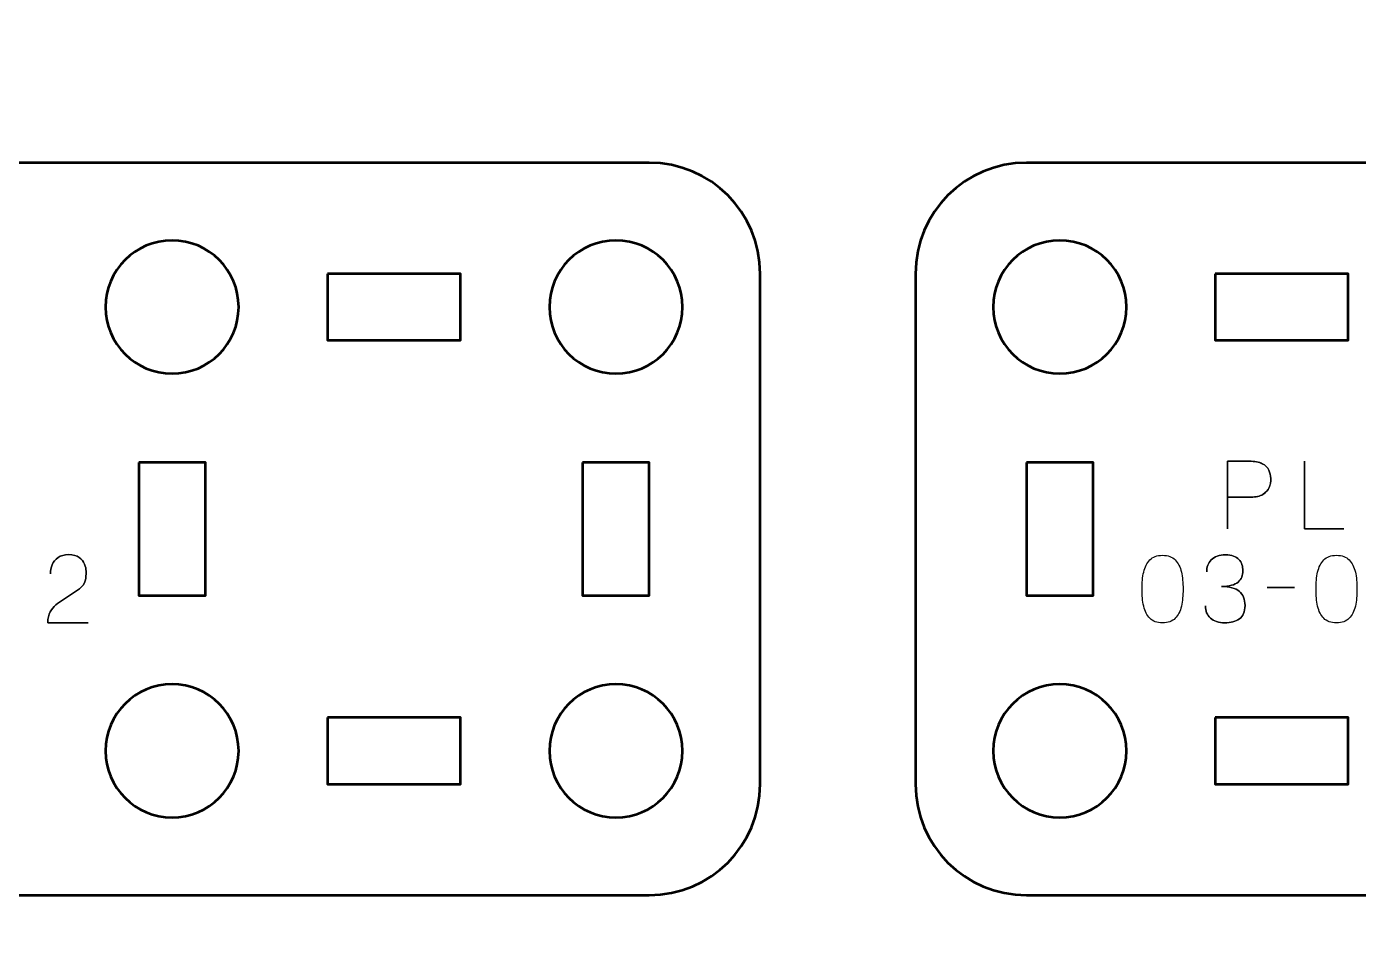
# Model space of a CAD drawing. Header units: centimetres. Extents: x -21 to 0, y -29.7 to 0.
# Drawn here: x -16.16 to -10.15, y -8.67 to -4.59 of the extents above; entities that cross this region are included whole.
import ezdxf

# ---------------------------------------------------------------- set-up
doc = ezdxf.new("R2010")
doc.units = ezdxf.units.CM
doc.header["$MEASUREMENT"] = 0
doc.layers.add('Layer 1', color=7, linetype='Continuous')

msp = doc.modelspace()

# ---------------------------------------------------------------- linework, layer by layer
at = {"layer": 'Layer 1', "color": 22, "lineweight": 53}
msp.add_open_spline([(-21.00003, -29.19996), (-21.00003, -29.19996), (-21.00003, -0.49992), (-21.00003, -0.49992), (-21.00003, -0.49992), (-21.00003, -0.22295), (-20.77694, 0.00004), (-20.49994, 0.00004), (-20.49994, 0.00004), (-20.49994, 0.00004), (-0.50008, 0.00004), (-0.50008, 0.00004), (-0.50008, 0.00004), (-0.22294, 0.00004), (0.00002, -0.22295), (0.00002, -0.49992), (0.00002, -0.49992), (0.00002, -0.49992), (0.00002, -29.19996), (0.00002, -29.19996), (0.00002, -29.19996), (0.00002, -29.47696), (-0.22294, -29.70005), (-0.50008, -29.70005), (-0.50008, -29.70005), (-0.50008, -29.70005), (-20.49994, -29.70005), (-20.49994, -29.70005), (-20.49994, -29.70005), (-20.77694, -29.70005), (-21.00003, -29.47696), (-21.00003, -29.19996)], degree=3, knots=[0, 0, 0, 0, 0.125, 0.125, 0.125, 0.125, 0.25, 0.25, 0.25, 0.25, 0.375, 0.375, 0.375, 0.375, 0.5, 0.5, 0.5, 0.5, 0.625, 0.625, 0.625, 0.625, 0.75, 0.75, 0.75, 0.75, 0.875, 0.875, 0.875, 0.875, 1, 1, 1, 1], dxfattribs=at)
at = {"layer": 'Layer 1', "color": 114, "lineweight": 53}
for points in [[(-17.64993, -5.20001), (-17.64993, -5.20001), (-13.35007, -5.20001), (-13.35007, -5.20001), (-13.35007, -5.20001), (-13.07294, -5.20001), (-12.84998, -5.42311), (-12.84998, -5.70011), (-12.84998, -5.70011), (-12.84998, -5.70011), (-12.84998, -8.00003), (-12.84998, -8.00003), (-12.84998, -8.00003), (-12.84998, -8.27704), (-13.07294, -8.49999), (-13.35007, -8.49999), (-13.35007, -8.49999), (-13.35007, -8.49999), (-17.64993, -8.49999), (-17.64993, -8.49999), (-17.64993, -8.49999), (-17.92693, -8.49999), (-18.15002, -8.27704), (-18.15002, -8.00003), (-18.15002, -8.00003), (-18.15002, -8.00003), (-18.15002, -5.70011), (-18.15002, -5.70011), (-18.15002, -5.70011), (-18.15002, -5.42311), (-17.92693, -5.20001), (-17.64993, -5.20001)], [(-11.64993, -5.20001), (-11.64993, -5.20001), (-7.35007, -5.20001), (-7.35007, -5.20001), (-7.35007, -5.20001), (-7.07294, -5.20001), (-6.84998, -5.42311), (-6.84998, -5.70011), (-6.84998, -5.70011), (-6.84998, -5.70011), (-6.84998, -8.00003), (-6.84998, -8.00003), (-6.84998, -8.00003), (-6.84998, -8.27704), (-7.07294, -8.49999), (-7.35007, -8.49999), (-7.35007, -8.49999), (-7.35007, -8.49999), (-11.64993, -8.49999), (-11.64993, -8.49999), (-11.64993, -8.49999), (-11.92693, -8.49999), (-12.15002, -8.27704), (-12.15002, -8.00003), (-12.15002, -8.00003), (-12.15002, -8.00003), (-12.15002, -5.70011), (-12.15002, -5.70011), (-12.15002, -5.70011), (-12.15002, -5.42311), (-11.92693, -5.20001), (-11.64993, -5.20001)]]:
    msp.add_open_spline(points, degree=3, knots=[0, 0, 0, 0, 0.125, 0.125, 0.125, 0.125, 0.25, 0.25, 0.25, 0.25, 0.375, 0.375, 0.375, 0.375, 0.5, 0.5, 0.5, 0.5, 0.625, 0.625, 0.625, 0.625, 0.75, 0.75, 0.75, 0.75, 0.875, 0.875, 0.875, 0.875, 1, 1, 1, 1], dxfattribs=at)
at = {"layer": 'Layer 1', "lineweight": 53}
for points in [[(-15.19993, -5.85004), (-15.19993, -6.01581), (-15.3343, -6.15004), (-15.49993, -6.15004), (-15.49993, -6.15004), (-15.6657, -6.15004), (-15.79993, -6.01581), (-15.79993, -5.85004), (-15.79993, -5.85004), (-15.79993, -5.68438), (-15.6657, -5.55004), (-15.49993, -5.55004), (-15.49993, -5.55004), (-15.3343, -5.55004), (-15.19993, -5.68438), (-15.19993, -5.85004)], [(-13.20001, -5.85004), (-13.20001, -6.01581), (-13.33433, -6.15004), (-13.5, -6.15004), (-13.5, -6.15004), (-13.66563, -6.15004), (-13.8, -6.01581), (-13.8, -5.85004), (-13.8, -5.85004), (-13.8, -5.68438), (-13.66563, -5.55004), (-13.5, -5.55004), (-13.5, -5.55004), (-13.33433, -5.55004), (-13.20001, -5.68438), (-13.20001, -5.85004)], [(-11.19999, -5.85004), (-11.19999, -6.01581), (-11.33422, -6.15004), (-11.5, -6.15004), (-11.5, -6.15004), (-11.66566, -6.15004), (-11.8, -6.01581), (-11.8, -5.85004), (-11.8, -5.85004), (-11.8, -5.68438), (-11.66566, -5.55004), (-11.5, -5.55004), (-11.5, -5.55004), (-11.33422, -5.55004), (-11.19999, -5.68438), (-11.19999, -5.85004)], [(-14.80002, -5.70011), (-14.80002, -5.70011), (-14.20002, -5.70011), (-14.20002, -5.70011), (-14.20002, -5.70011), (-14.20002, -5.70011), (-14.20002, -6.00011), (-14.20002, -6.00011), (-14.20002, -6.00011), (-14.20002, -6.00011), (-14.80002, -6.00011), (-14.80002, -6.00011), (-14.80002, -6.00011), (-14.80002, -6.00011), (-14.80002, -5.70011), (-14.80002, -5.70011)], [(-10.79998, -5.70011), (-10.79998, -5.70011), (-10.19998, -5.70011), (-10.19998, -5.70011), (-10.19998, -5.70011), (-10.19998, -5.70011), (-10.19998, -6.00011), (-10.19998, -6.00011), (-10.19998, -6.00011), (-10.19998, -6.00011), (-10.79998, -6.00011), (-10.79998, -6.00011), (-10.79998, -6.00011), (-10.79998, -6.00011), (-10.79998, -5.70011), (-10.79998, -5.70011)], [(-15.65, -6.55006), (-15.65, -6.55006), (-15.35, -6.55006), (-15.35, -6.55006), (-15.35, -6.55006), (-15.35, -6.55006), (-15.35, -7.15005), (-15.35, -7.15005), (-15.35, -7.15005), (-15.35, -7.15005), (-15.65, -7.15005), (-15.65, -7.15005), (-15.65, -7.15005), (-15.65, -7.15005), (-15.65, -6.55006), (-15.65, -6.55006)], [(-13.65007, -6.55006), (-13.65007, -6.55006), (-13.35007, -6.55006), (-13.35007, -6.55006), (-13.35007, -6.55006), (-13.35007, -6.55006), (-13.35007, -7.15005), (-13.35007, -7.15005), (-13.35007, -7.15005), (-13.35007, -7.15005), (-13.65007, -7.15005), (-13.65007, -7.15005), (-13.65007, -7.15005), (-13.65007, -7.15005), (-13.65007, -6.55006), (-13.65007, -6.55006)], [(-11.64993, -6.55006), (-11.64993, -6.55006), (-11.34992, -6.55006), (-11.34992, -6.55006), (-11.34992, -6.55006), (-11.34992, -6.55006), (-11.34992, -7.15005), (-11.34992, -7.15005), (-11.34992, -7.15005), (-11.34992, -7.15005), (-11.64993, -7.15005), (-11.64993, -7.15005), (-11.64993, -7.15005), (-11.64993, -7.15005), (-11.64993, -6.55006), (-11.64993, -6.55006)], [(-15.19993, -7.8501), (-15.19993, -8.01573), (-15.3343, -8.15011), (-15.49993, -8.15011), (-15.49993, -8.15011), (-15.6657, -8.15011), (-15.79993, -8.01573), (-15.79993, -7.8501), (-15.79993, -7.8501), (-15.79993, -7.68433), (-15.6657, -7.5501), (-15.49993, -7.5501), (-15.49993, -7.5501), (-15.3343, -7.5501), (-15.19993, -7.68433), (-15.19993, -7.8501)], [(-13.20001, -7.8501), (-13.20001, -8.01573), (-13.33433, -8.15011), (-13.5, -8.15011), (-13.5, -8.15011), (-13.66563, -8.15011), (-13.8, -8.01573), (-13.8, -7.8501), (-13.8, -7.8501), (-13.8, -7.68433), (-13.66563, -7.5501), (-13.5, -7.5501), (-13.5, -7.5501), (-13.33433, -7.5501), (-13.20001, -7.68433), (-13.20001, -7.8501)], [(-11.19999, -7.8501), (-11.19999, -8.01573), (-11.33422, -8.15011), (-11.5, -8.15011), (-11.5, -8.15011), (-11.66566, -8.15011), (-11.8, -8.01573), (-11.8, -7.8501), (-11.8, -7.8501), (-11.8, -7.68433), (-11.66566, -7.5501), (-11.5, -7.5501), (-11.5, -7.5501), (-11.33422, -7.5501), (-11.19999, -7.68433), (-11.19999, -7.8501)], [(-14.80002, -7.70003), (-14.80002, -7.70003), (-14.20002, -7.70003), (-14.20002, -7.70003), (-14.20002, -7.70003), (-14.20002, -7.70003), (-14.20002, -8.00003), (-14.20002, -8.00003), (-14.20002, -8.00003), (-14.20002, -8.00003), (-14.80002, -8.00003), (-14.80002, -8.00003), (-14.80002, -8.00003), (-14.80002, -8.00003), (-14.80002, -7.70003), (-14.80002, -7.70003)], [(-10.79998, -7.70003), (-10.79998, -7.70003), (-10.19998, -7.70003), (-10.19998, -7.70003), (-10.19998, -7.70003), (-10.19998, -7.70003), (-10.19998, -8.00003), (-10.19998, -8.00003), (-10.19998, -8.00003), (-10.19998, -8.00003), (-10.79998, -8.00003), (-10.79998, -8.00003), (-10.79998, -8.00003), (-10.79998, -8.00003), (-10.79998, -7.70003), (-10.79998, -7.70003)]]:
    msp.add_open_spline(points, degree=3, knots=[0, 0, 0, 0, 0.25, 0.25, 0.25, 0.25, 0.5, 0.5, 0.5, 0.5, 0.75, 0.75, 0.75, 0.75, 1, 1, 1, 1], dxfattribs=at)
at = {"layer": 'Layer 1', "color": 40, "lineweight": 30}
for points, knots in [([(-10.74456, -6.85005), (-10.74456, -6.85005), (-10.74456, -6.54484), (-10.74456, -6.54484), (-10.74456, -6.54484), (-10.74456, -6.54484), (-10.64726, -6.54484), (-10.64726, -6.54484), (-10.64726, -6.54484), (-10.62165, -6.54512), (-10.60165, -6.54882), (-10.58746, -6.55598), (-10.58746, -6.55598), (-10.57357, -6.56329), (-10.56376, -6.57281), (-10.55811, -6.58466), (-10.55811, -6.58466), (-10.55261, -6.59652), (-10.54958, -6.60932), (-10.54901, -6.62312), (-10.54901, -6.62312), (-10.54834, -6.63716), (-10.55067, -6.65053), (-10.55617, -6.66319), (-10.55617, -6.66319), (-10.56171, -6.67589), (-10.5712, -6.68637), (-10.58443, -6.69448), (-10.58443, -6.69448), (-10.59794, -6.70263), (-10.61615, -6.70676), (-10.63929, -6.70704), (-10.63929, -6.70704), (-10.63929, -6.70704), (-10.74456, -6.70704), (-10.74456, -6.70704), (-10.74456, -6.70704), (-10.74456, -6.70704), (-10.63929, -6.70704), (-10.63929, -6.70704), (-10.63929, -6.70704), (-10.61653, -6.70676), (-10.59851, -6.70263), (-10.585, -6.69448), (-10.585, -6.69448), (-10.57162, -6.68637), (-10.5621, -6.67589), (-10.55646, -6.66319), (-10.55646, -6.66319), (-10.55095, -6.65053), (-10.54848, -6.63716), (-10.54901, -6.62312), (-10.54901, -6.62312), (-10.54958, -6.60932), (-10.55261, -6.59652), (-10.55825, -6.58466), (-10.55825, -6.58466), (-10.56404, -6.57281), (-10.57395, -6.56329), (-10.58789, -6.55598), (-10.58789, -6.55598), (-10.60207, -6.54882), (-10.62193, -6.54512), (-10.64726, -6.54484), (-10.64726, -6.54484), (-10.64726, -6.54484), (-10.74456, -6.54484), (-10.74456, -6.54484), (-10.74456, -6.54484), (-10.74456, -6.54484), (-10.74456, -6.85005), (-10.74456, -6.85005)], [0, 0, 0, 0, 0.0555556, 0.0555556, 0.0555556, 0.0555556, 0.1111111, 0.1111111, 0.1111111, 0.1111111, 0.1666667, 0.1666667, 0.1666667, 0.1666667, 0.2222222, 0.2222222, 0.2222222, 0.2222222, 0.2777778, 0.2777778, 0.2777778, 0.2777778, 0.3333333, 0.3333333, 0.3333333, 0.3333333, 0.3888889, 0.3888889, 0.3888889, 0.3888889, 0.4444444, 0.4444444, 0.4444444, 0.4444444, 0.5, 0.5, 0.5, 0.5, 0.5555556, 0.5555556, 0.5555556, 0.5555556, 0.6111111, 0.6111111, 0.6111111, 0.6111111, 0.6666667, 0.6666667, 0.6666667, 0.6666667, 0.7222222, 0.7222222, 0.7222222, 0.7222222, 0.7777778, 0.7777778, 0.7777778, 0.7777778, 0.8333333, 0.8333333, 0.8333333, 0.8333333, 0.8888889, 0.8888889, 0.8888889, 0.8888889, 0.9444444, 0.9444444, 0.9444444, 0.9444444, 1, 1, 1, 1]), ([(-10.21995, -6.85005), (-10.21995, -6.85005), (-10.39814, -6.85005), (-10.39814, -6.85005), (-10.39814, -6.85005), (-10.39814, -6.85005), (-10.39814, -6.54484), (-10.39814, -6.54484), (-10.39814, -6.54484), (-10.39814, -6.54484), (-10.39814, -6.85005), (-10.39814, -6.85005), (-10.39814, -6.85005), (-10.39814, -6.85005), (-10.21995, -6.85005), (-10.21995, -6.85005)], [0, 0, 0, 0, 0.25, 0.25, 0.25, 0.25, 0.5, 0.5, 0.5, 0.5, 0.75, 0.75, 0.75, 0.75, 1, 1, 1, 1]), ([(-15.8786, -7.27338), (-15.8786, -7.27338), (-16.06025, -7.27338), (-16.06025, -7.27338), (-16.06025, -7.27338), (-16.05968, -7.25313), (-16.05598, -7.23673), (-16.04921, -7.22392), (-16.04921, -7.22392), (-16.04261, -7.21126), (-16.03407, -7.20064), (-16.02359, -7.1921), (-16.02359, -7.1921), (-16.01326, -7.18381), (-16.00193, -7.1757), (-15.98955, -7.16797), (-15.98955, -7.16797), (-15.98955, -7.16797), (-15.9172, -7.11975), (-15.9172, -7.11975), (-15.9172, -7.11975), (-15.90287, -7.10927), (-15.8942, -7.09699), (-15.89116, -7.08324), (-15.89116, -7.08324), (-15.88827, -7.06944), (-15.88703, -7.0554), (-15.88756, -7.0409), (-15.88756, -7.0409), (-15.88742, -7.03113), (-15.88979, -7.02037), (-15.89448, -7.00866), (-15.89448, -7.00866), (-15.89928, -6.99723), (-15.90728, -6.98732), (-15.91857, -6.97878), (-15.91857, -6.97878), (-15.93, -6.97049), (-15.9456, -6.96608), (-15.96542, -6.96569), (-15.96542, -6.96569), (-15.98557, -6.96608), (-16.00183, -6.97049), (-16.01393, -6.97892), (-16.01393, -6.97892), (-16.02621, -6.98746), (-16.03502, -6.99832), (-16.04039, -7.01145), (-16.04039, -7.01145), (-16.04593, -7.02478), (-16.04854, -7.03857), (-16.04839, -7.05276), (-16.04839, -7.05276), (-16.04854, -7.03857), (-16.04593, -7.02478), (-16.04039, -7.01145), (-16.04039, -7.01145), (-16.03502, -6.99832), (-16.02621, -6.98746), (-16.01393, -6.97892), (-16.01393, -6.97892), (-16.00183, -6.97049), (-15.98557, -6.96608), (-15.96542, -6.96569), (-15.96542, -6.96569), (-15.9456, -6.96608), (-15.93, -6.97049), (-15.91857, -6.97878), (-15.91857, -6.97878), (-15.90728, -6.98732), (-15.89928, -6.99723), (-15.89448, -7.00866), (-15.89448, -7.00866), (-15.88979, -7.02037), (-15.88742, -7.03113), (-15.88756, -7.0409), (-15.88756, -7.0409), (-15.88703, -7.0554), (-15.88827, -7.06944), (-15.89116, -7.08324), (-15.89116, -7.08324), (-15.8942, -7.09699), (-15.90287, -7.10927), (-15.9172, -7.11975), (-15.9172, -7.11975), (-15.9172, -7.11975), (-15.98955, -7.16797), (-15.98955, -7.16797), (-15.98955, -7.16797), (-16.00193, -7.1757), (-16.01326, -7.18381), (-16.02359, -7.1921), (-16.02359, -7.1921), (-16.03407, -7.20064), (-16.04261, -7.21126), (-16.04921, -7.22392), (-16.04921, -7.22392), (-16.05598, -7.23673), (-16.05968, -7.25313), (-16.06025, -7.27338), (-16.06025, -7.27338), (-16.06025, -7.27338), (-15.8786, -7.27338), (-15.8786, -7.27338)], [0, 0, 0, 0, 0.0384615, 0.0384615, 0.0384615, 0.0384615, 0.0769231, 0.0769231, 0.0769231, 0.0769231, 0.1153846, 0.1153846, 0.1153846, 0.1153846, 0.1538462, 0.1538462, 0.1538462, 0.1538462, 0.1923077, 0.1923077, 0.1923077, 0.1923077, 0.2307692, 0.2307692, 0.2307692, 0.2307692, 0.2692308, 0.2692308, 0.2692308, 0.2692308, 0.3076923, 0.3076923, 0.3076923, 0.3076923, 0.3461538, 0.3461538, 0.3461538, 0.3461538, 0.3846154, 0.3846154, 0.3846154, 0.3846154, 0.4230769, 0.4230769, 0.4230769, 0.4230769, 0.4615385, 0.4615385, 0.4615385, 0.4615385, 0.5, 0.5, 0.5, 0.5, 0.5384615, 0.5384615, 0.5384615, 0.5384615, 0.5769231, 0.5769231, 0.5769231, 0.5769231, 0.6153846, 0.6153846, 0.6153846, 0.6153846, 0.6538462, 0.6538462, 0.6538462, 0.6538462, 0.6923077, 0.6923077, 0.6923077, 0.6923077, 0.7307692, 0.7307692, 0.7307692, 0.7307692, 0.7692308, 0.7692308, 0.7692308, 0.7692308, 0.8076923, 0.8076923, 0.8076923, 0.8076923, 0.8461538, 0.8461538, 0.8461538, 0.8461538, 0.8846154, 0.8846154, 0.8846154, 0.8846154, 0.9230769, 0.9230769, 0.9230769, 0.9230769, 0.9615385, 0.9615385, 0.9615385, 0.9615385, 1, 1, 1, 1]), ([(-11.03712, -7.27338), (-11.0126, -7.27314), (-10.99358, -7.26622), (-10.98007, -7.25271), (-10.98007, -7.25271), (-10.9667, -7.23923), (-10.95735, -7.22103), (-10.9521, -7.19803), (-10.9521, -7.19803), (-10.94702, -7.17513), (-10.94451, -7.14952), (-10.94479, -7.12098), (-10.94479, -7.12098), (-10.94451, -7.09287), (-10.94702, -7.06725), (-10.9521, -7.04422), (-10.9521, -7.04422), (-10.95735, -7.0215), (-10.9667, -7.0033), (-10.98007, -6.9895), (-10.98007, -6.9895), (-10.99358, -6.97603), (-11.0126, -6.96897), (-11.03712, -6.96858), (-11.03712, -6.96858), (-11.06177, -6.96897), (-11.08082, -6.97603), (-11.09416, -6.9895), (-11.09416, -6.9895), (-11.10767, -7.0033), (-11.11691, -7.0215), (-11.12199, -7.04422), (-11.12199, -7.04422), (-11.12725, -7.06725), (-11.12972, -7.09287), (-11.12933, -7.12098), (-11.12933, -7.12098), (-11.12972, -7.14952), (-11.12725, -7.17513), (-11.12199, -7.19803), (-11.12199, -7.19803), (-11.11691, -7.22103), (-11.10767, -7.23923), (-11.09416, -7.25271), (-11.09416, -7.25271), (-11.08082, -7.26622), (-11.06177, -7.27314), (-11.03712, -7.27338)], [0, 0, 0, 0, 0.0833333, 0.0833333, 0.0833333, 0.0833333, 0.1666667, 0.1666667, 0.1666667, 0.1666667, 0.25, 0.25, 0.25, 0.25, 0.3333333, 0.3333333, 0.3333333, 0.3333333, 0.4166667, 0.4166667, 0.4166667, 0.4166667, 0.5, 0.5, 0.5, 0.5, 0.5833333, 0.5833333, 0.5833333, 0.5833333, 0.6666667, 0.6666667, 0.6666667, 0.6666667, 0.75, 0.75, 0.75, 0.75, 0.8333333, 0.8333333, 0.8333333, 0.8333333, 0.9166667, 0.9166667, 0.9166667, 0.9166667, 1, 1, 1, 1]), ([(-11.03712, -7.27338), (-11.0126, -7.27314), (-10.99358, -7.26622), (-10.98007, -7.25271), (-10.98007, -7.25271), (-10.9667, -7.23923), (-10.95735, -7.22103), (-10.9521, -7.19803), (-10.9521, -7.19803), (-10.94702, -7.17513), (-10.94451, -7.14952), (-10.94479, -7.12098), (-10.94479, -7.12098), (-10.94451, -7.09287), (-10.94702, -7.06725), (-10.9521, -7.04422), (-10.9521, -7.04422), (-10.95735, -7.0215), (-10.9667, -7.0033), (-10.98007, -6.9895), (-10.98007, -6.9895), (-10.99358, -6.97603), (-11.0126, -6.96897), (-11.03712, -6.96858), (-11.03712, -6.96858), (-11.06177, -6.96897), (-11.08082, -6.97603), (-11.09416, -6.9895), (-11.09416, -6.9895), (-11.10767, -7.0033), (-11.11691, -7.0215), (-11.12199, -7.04422), (-11.12199, -7.04422), (-11.12725, -7.06725), (-11.12972, -7.09287), (-11.12933, -7.12098), (-11.12933, -7.12098), (-11.12972, -7.14952), (-11.12725, -7.17513), (-11.12199, -7.19803), (-11.12199, -7.19803), (-11.11691, -7.22103), (-11.10767, -7.23923), (-11.09416, -7.25271), (-11.09416, -7.25271), (-11.08082, -7.26622), (-11.06177, -7.27314), (-11.03712, -7.27338)], [0, 0, 0, 0, 0.0833333, 0.0833333, 0.0833333, 0.0833333, 0.1666667, 0.1666667, 0.1666667, 0.1666667, 0.25, 0.25, 0.25, 0.25, 0.3333333, 0.3333333, 0.3333333, 0.3333333, 0.4166667, 0.4166667, 0.4166667, 0.4166667, 0.5, 0.5, 0.5, 0.5, 0.5833333, 0.5833333, 0.5833333, 0.5833333, 0.6666667, 0.6666667, 0.6666667, 0.6666667, 0.75, 0.75, 0.75, 0.75, 0.8333333, 0.8333333, 0.8333333, 0.8333333, 0.9166667, 0.9166667, 0.9166667, 0.9166667, 1, 1, 1, 1]), ([(-10.84408, -7.19676), (-10.84408, -7.2198), (-10.83635, -7.23825), (-10.8209, -7.25204), (-10.8209, -7.25204), (-10.80576, -7.26608), (-10.78439, -7.27314), (-10.75683, -7.27338), (-10.75683, -7.27338), (-10.72953, -7.27352), (-10.70748, -7.26746), (-10.69083, -7.25521), (-10.69083, -7.25521), (-10.67442, -7.2428), (-10.66603, -7.22283), (-10.66546, -7.19514), (-10.66546, -7.19514), (-10.66546, -7.16716), (-10.674, -7.14578), (-10.69125, -7.13118), (-10.69125, -7.13118), (-10.70861, -7.11657), (-10.7356, -7.10927), (-10.77214, -7.10913), (-10.77214, -7.10913), (-10.73616, -7.10899), (-10.7108, -7.10239), (-10.69619, -7.08941), (-10.69619, -7.08941), (-10.68173, -7.07646), (-10.67471, -7.05967), (-10.67513, -7.03886), (-10.67513, -7.03886), (-10.67499, -7.01818), (-10.68092, -7.00111), (-10.69277, -6.98746), (-10.69277, -6.98746), (-10.70487, -6.97409), (-10.72512, -6.96707), (-10.75352, -6.9665), (-10.75352, -6.9665), (-10.7822, -6.96721), (-10.8034, -6.9749), (-10.81733, -6.98964), (-10.81733, -6.98964), (-10.83138, -7.00439), (-10.83829, -7.02217), (-10.83815, -7.04312), (-10.83815, -7.04312), (-10.83829, -7.02217), (-10.83138, -7.00439), (-10.81733, -6.98964), (-10.81733, -6.98964), (-10.8034, -6.9749), (-10.7822, -6.96721), (-10.75352, -6.9665), (-10.75352, -6.9665), (-10.72512, -6.96707), (-10.70487, -6.97409), (-10.69277, -6.98746), (-10.69277, -6.98746), (-10.68092, -7.00111), (-10.67499, -7.01818), (-10.67513, -7.03886), (-10.67513, -7.03886), (-10.67471, -7.05967), (-10.68173, -7.07646), (-10.69619, -7.08941), (-10.69619, -7.08941), (-10.7108, -7.10239), (-10.73616, -7.10899), (-10.77214, -7.10913), (-10.77214, -7.10913), (-10.7356, -7.10927), (-10.70861, -7.11657), (-10.69125, -7.13118), (-10.69125, -7.13118), (-10.674, -7.14578), (-10.66546, -7.16716), (-10.66546, -7.19514), (-10.66546, -7.19514), (-10.66603, -7.22283), (-10.67442, -7.2428), (-10.69083, -7.25521), (-10.69083, -7.25521), (-10.70748, -7.26746), (-10.72953, -7.27352), (-10.75683, -7.27338), (-10.75683, -7.27338), (-10.78439, -7.27314), (-10.80576, -7.26608), (-10.8209, -7.25204), (-10.8209, -7.25204), (-10.83635, -7.23825), (-10.84408, -7.2198), (-10.84408, -7.19676)], [0, 0, 0, 0, 0.0416667, 0.0416667, 0.0416667, 0.0416667, 0.0833333, 0.0833333, 0.0833333, 0.0833333, 0.125, 0.125, 0.125, 0.125, 0.1666667, 0.1666667, 0.1666667, 0.1666667, 0.2083333, 0.2083333, 0.2083333, 0.2083333, 0.25, 0.25, 0.25, 0.25, 0.2916667, 0.2916667, 0.2916667, 0.2916667, 0.3333333, 0.3333333, 0.3333333, 0.3333333, 0.375, 0.375, 0.375, 0.375, 0.4166667, 0.4166667, 0.4166667, 0.4166667, 0.4583333, 0.4583333, 0.4583333, 0.4583333, 0.5, 0.5, 0.5, 0.5, 0.5416667, 0.5416667, 0.5416667, 0.5416667, 0.5833333, 0.5833333, 0.5833333, 0.5833333, 0.625, 0.625, 0.625, 0.625, 0.6666667, 0.6666667, 0.6666667, 0.6666667, 0.7083333, 0.7083333, 0.7083333, 0.7083333, 0.75, 0.75, 0.75, 0.75, 0.7916667, 0.7916667, 0.7916667, 0.7916667, 0.8333333, 0.8333333, 0.8333333, 0.8333333, 0.875, 0.875, 0.875, 0.875, 0.9166667, 0.9166667, 0.9166667, 0.9166667, 0.9583333, 0.9583333, 0.9583333, 0.9583333, 1, 1, 1, 1]), ([(-10.25329, -7.27338), (-10.22877, -7.27314), (-10.20976, -7.26622), (-10.19624, -7.25271), (-10.19624, -7.25271), (-10.18287, -7.23923), (-10.17353, -7.22103), (-10.16827, -7.19803), (-10.16827, -7.19803), (-10.16319, -7.17513), (-10.16068, -7.14952), (-10.16097, -7.12098), (-10.16097, -7.12098), (-10.16068, -7.09287), (-10.16319, -7.06725), (-10.16827, -7.04422), (-10.16827, -7.04422), (-10.17353, -7.0215), (-10.18287, -7.0033), (-10.19624, -6.9895), (-10.19624, -6.9895), (-10.20976, -6.97603), (-10.22877, -6.96897), (-10.25329, -6.96858), (-10.25329, -6.96858), (-10.27798, -6.96897), (-10.297, -6.97603), (-10.31037, -6.9895), (-10.31037, -6.9895), (-10.32384, -7.0033), (-10.33309, -7.0215), (-10.3382, -7.04422), (-10.3382, -7.04422), (-10.34342, -7.06725), (-10.34589, -7.09287), (-10.3455, -7.12098), (-10.3455, -7.12098), (-10.34589, -7.14952), (-10.34342, -7.17513), (-10.3382, -7.19803), (-10.3382, -7.19803), (-10.33309, -7.22103), (-10.32384, -7.23923), (-10.31037, -7.25271), (-10.31037, -7.25271), (-10.297, -7.26622), (-10.27798, -7.27314), (-10.25329, -7.27338)], [0, 0, 0, 0, 0.0833333, 0.0833333, 0.0833333, 0.0833333, 0.1666667, 0.1666667, 0.1666667, 0.1666667, 0.25, 0.25, 0.25, 0.25, 0.3333333, 0.3333333, 0.3333333, 0.3333333, 0.4166667, 0.4166667, 0.4166667, 0.4166667, 0.5, 0.5, 0.5, 0.5, 0.5833333, 0.5833333, 0.5833333, 0.5833333, 0.6666667, 0.6666667, 0.6666667, 0.6666667, 0.75, 0.75, 0.75, 0.75, 0.8333333, 0.8333333, 0.8333333, 0.8333333, 0.9166667, 0.9166667, 0.9166667, 0.9166667, 1, 1, 1, 1]), ([(-10.25329, -7.27338), (-10.22877, -7.27314), (-10.20976, -7.26622), (-10.19624, -7.25271), (-10.19624, -7.25271), (-10.18287, -7.23923), (-10.17353, -7.22103), (-10.16827, -7.19803), (-10.16827, -7.19803), (-10.16319, -7.17513), (-10.16068, -7.14952), (-10.16097, -7.12098), (-10.16097, -7.12098), (-10.16068, -7.09287), (-10.16319, -7.06725), (-10.16827, -7.04422), (-10.16827, -7.04422), (-10.17353, -7.0215), (-10.18287, -7.0033), (-10.19624, -6.9895), (-10.19624, -6.9895), (-10.20976, -6.97603), (-10.22877, -6.96897), (-10.25329, -6.96858), (-10.25329, -6.96858), (-10.27798, -6.96897), (-10.297, -6.97603), (-10.31037, -6.9895), (-10.31037, -6.9895), (-10.32384, -7.0033), (-10.33309, -7.0215), (-10.3382, -7.04422), (-10.3382, -7.04422), (-10.34342, -7.06725), (-10.34589, -7.09287), (-10.3455, -7.12098), (-10.3455, -7.12098), (-10.34589, -7.14952), (-10.34342, -7.17513), (-10.3382, -7.19803), (-10.3382, -7.19803), (-10.33309, -7.22103), (-10.32384, -7.23923), (-10.31037, -7.25271), (-10.31037, -7.25271), (-10.297, -7.26622), (-10.27798, -7.27314), (-10.25329, -7.27338)], [0, 0, 0, 0, 0.0833333, 0.0833333, 0.0833333, 0.0833333, 0.1666667, 0.1666667, 0.1666667, 0.1666667, 0.25, 0.25, 0.25, 0.25, 0.3333333, 0.3333333, 0.3333333, 0.3333333, 0.4166667, 0.4166667, 0.4166667, 0.4166667, 0.5, 0.5, 0.5, 0.5, 0.5833333, 0.5833333, 0.5833333, 0.5833333, 0.6666667, 0.6666667, 0.6666667, 0.6666667, 0.75, 0.75, 0.75, 0.75, 0.8333333, 0.8333333, 0.8333333, 0.8333333, 0.9166667, 0.9166667, 0.9166667, 0.9166667, 1, 1, 1, 1]), ([(-10.56542, -7.11382), (-10.56542, -7.11382), (-10.44224, -7.11382), (-10.44224, -7.11382), (-10.44224, -7.11382), (-10.44224, -7.11382), (-10.56542, -7.11382), (-10.56542, -7.11382)], [0, 0, 0, 0, 0.5, 0.5, 0.5, 0.5, 1, 1, 1, 1])]:
    msp.add_open_spline(points, degree=3, knots=knots, dxfattribs=at)

doc.saveas('drawing.dxf')
